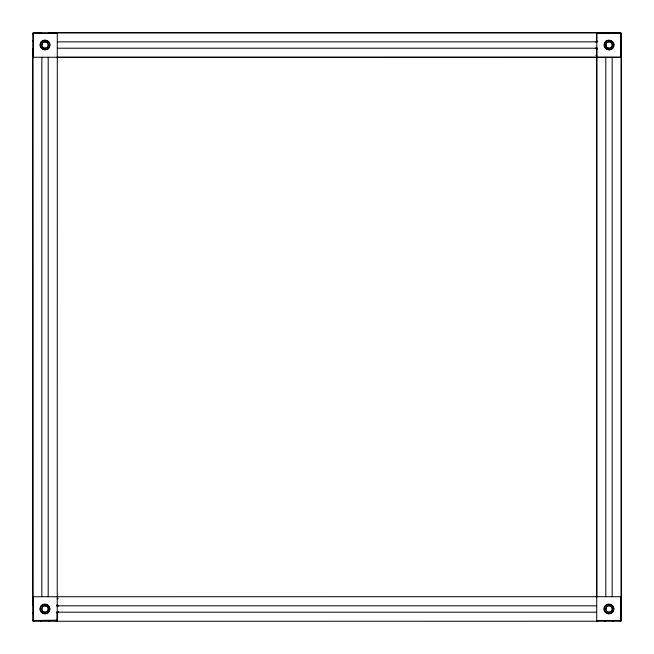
<?xml version="1.0" encoding="UTF-8"?>
<svg xmlns="http://www.w3.org/2000/svg" width="654" height="654" viewBox="0 0 654 654"><rect width="100%" height="100%" fill="white"/><g stroke="black" fill="none" stroke-linecap="round" stroke-linejoin="round"><path stroke-width="0.98" d="M596.759 56.219L596.775 49.393M41.905 44.431L41.881 45.24A3.188 3.188 0 0 0 44.456 48.143L45.265 48.175A3.188 3.188 0 0 0 48.167 45.592L48.2 44.783A3.188 3.188 0 0 0 45.641 41.864M605.89 608.392L605.857 609.201A3.188 3.188 0 0 0 608.433 612.103L609.25 612.136A3.188 3.188 0 0 0 612.152 609.561L612.177 608.743A3.188 3.188 0 0 0 609.642 605.841L608.792 605.817A3.188 3.188 0 0 0 605.906 608.375M57.241 613.076L57.143 620.728M57.25 613.076L57.135 612.7M621.259 56.203L621.226 56.506A1.046 1.046 0 0 1 620.957 56.98M32.782 33.82L33.558 32.806L40.801 32.774A1.046 1.046 0 0 1 41.545 33.076M621.161 620.638L621.275 620.172A1.046 1.046 0 0 1 620.499 621.186L620.196 621.218M57.241 620.188L32.7 620.523L33.436 621.259L620.564 621.235L621.3 620.499L621.3 33.501L620.482 32.741L33.436 32.741L32.7 33.477L57.299 33.468M596.742 57.282L596.718 621.259M45.265 605.825L44.456 605.857A3.188 3.188 0 0 0 41.881 608.76L41.905 609.569A3.188 3.188 0 0 0 44.791 612.169M44.807 41.856L45.625 41.881M32.921 596.75L32.798 57.274M57.241 32.765L620.564 32.765M621.3 33.501L596.808 33.542A1.046 1.046 0 0 1 597.821 32.765M57.299 41.856L596.775 41.856M595.712 42.06L596.775 42.085M595.712 47.946L596.775 47.971M57.299 48.216L596.775 48.216M595.794 55.32L596.775 55.32M32.741 57.258L621.292 57.241M57.299 57.282L621.3 57.282M32.7 596.734L621.292 596.718M57.225 598.696L58.206 598.696M57.241 605.825L596.718 605.825M57.225 606.054L58.28 606.062M57.225 611.94L58.206 611.94M57.299 611.948L58.28 611.948M57.241 612.185L596.718 612.185M596.693 620.523L621.3 620.499M32.782 620.18L33.517 620.532L33.517 621.267L32.782 620.532L32.782 33.468L33.517 32.733L33.517 57.25M608.792 48.183L609.602 48.159A3.188 3.188 0 0 0 612.177 45.257L612.152 44.439A3.188 3.188 0 0 0 609.25 41.864L608.433 41.897A3.188 3.188 0 0 0 605.817 44.799M44.807 612.144L45.625 612.119A3.188 3.188 0 0 0 48.2 609.217L48.167 608.408A3.188 3.188 0 0 0 45.249 605.808M620.196 32.782L620.695 32.896M33.861 621.226L32.814 620.458M621.161 33.362L621.275 33.828A1.046 1.046 0 0 0 620.499 32.814M596.693 32.741L596.693 42.06M621.259 597.797L621.226 597.494A1.046 1.046 0 0 0 620.957 597.02M57.241 605.032L57.299 604.762A1.046 1.046 0 0 1 56.522 605.784M605.857 44.799L605.89 45.608M57.233 620.245L57.241 620.466A1.046 1.046 0 0 1 56.236 621.251M596.775 48.715L596.759 49.238A1.046 1.046 0 0 1 597.535 48.224M596.775 41.063L596.775 40.785A1.046 1.046 0 0 0 597.306 41.701M621.218 33.477L621.218 620.523L620.482 621.259L620.482 596.734M620.482 32.741L620.564 57.282M612.169 57.258L612.169 596.734M605.808 57.258L605.808 596.734M596.775 32.765L596.775 596.767M596.693 47.946L596.693 49.81M57.299 32.733L57.241 621.259M48.192 57.258L48.192 596.734M41.831 57.258L41.831 596.734M33.436 32.741L33.436 33.477M33.436 596.734L33.436 621.259M33.101 56.963A1.046 1.046 0 0 1 32.831 56.497L32.798 49.246A1.046 1.046 0 0 1 33.109 48.51M33.084 41.537A1.046 1.046 0 0 1 32.782 40.793M48.51 33.06A1.046 1.046 0 0 1 49.254 32.749L56.236 32.749A1.046 1.046 0 0 1 56.98 33.06M620.948 48.519A1.046 1.046 0 0 1 621.259 49.263M621.275 40.81A1.046 1.046 0 0 1 620.973 41.554M604.803 32.765A1.046 1.046 0 0 1 605.547 33.068M612.512 33.092A1.046 1.046 0 0 1 613.256 32.782M621.259 604.737A1.046 1.046 0 0 1 620.948 605.481M620.973 612.446A1.046 1.046 0 0 1 621.275 613.19M605.547 620.932A1.046 1.046 0 0 1 604.803 621.235M613.256 621.218A1.046 1.046 0 0 1 612.512 620.908M597.821 621.235A1.046 1.046 0 0 1 597.077 620.932M56.497 612.209A1.046 1.046 0 0 1 57.282 613.223M33.109 605.49A1.046 1.046 0 0 1 32.798 604.754L32.831 597.503A1.046 1.046 0 0 1 33.101 597.037M49.254 621.251A1.046 1.046 0 0 1 48.51 620.94M41.545 620.924A1.046 1.046 0 0 1 40.801 621.226M32.782 613.207A1.046 1.046 0 0 1 33.084 612.463M608.768 48.208A3.188 3.188 0 0 1 605.866 45.625M41.905 44.39A3.188 3.188 0 0 1 44.807 41.815M40.36 43.736C38.521 49.688 48.331 52.312 49.72 46.246C51.552 40.295 41.742 37.67 40.36 43.736M40.286 607.746C38.447 613.689 48.257 616.321 49.639 610.247C51.478 604.304 41.668 601.672 40.286 607.746M604.361 43.769C602.522 49.72 612.332 52.353 613.714 46.279C615.553 40.327 605.743 37.703 604.361 43.769M604.28 607.746C602.44 613.689 612.25 616.321 613.632 610.247C615.471 604.304 605.661 601.672 604.28 607.746M43.36 47.897A3.36 3.36 0 0 0 48.396 44.995A3.36 3.36 0 0 0 43.36 42.085A3.36 3.36 0 0 0 43.36 47.897M606.667 47.399A3.36 3.36 0 0 0 612.283 45.894A3.36 3.36 0 0 0 608.171 41.782A3.36 3.36 0 0 0 606.667 47.399M607.362 611.882A3.36 3.36 0 0 0 612.397 608.972A3.36 3.36 0 0 0 607.362 606.062A3.36 3.36 0 0 0 607.362 611.882M43.36 611.915A3.36 3.36 0 0 0 48.396 609.005A3.36 3.36 0 0 0 43.36 606.103A3.36 3.36 0 0 0 43.36 611.915M41.537 612.422A4.84 4.84 0 0 0 49.639 610.247A4.84 4.84 0 0 0 43.704 604.321A4.84 4.84 0 0 0 41.537 612.422M606.536 613.19A4.84 4.84 0 0 0 613.804 608.997A4.84 4.84 0 0 0 606.536 604.803A4.84 4.84 0 0 0 606.536 613.19M605.612 48.453A4.84 4.84 0 0 0 613.714 46.279A4.84 4.84 0 0 0 607.787 40.344A4.84 4.84 0 0 0 605.612 48.453M42.616 49.189A4.84 4.84 0 0 0 49.884 44.995A4.84 4.84 0 0 0 42.616 40.793A4.84 4.84 0 0 0 42.616 49.189"/></g></svg>
